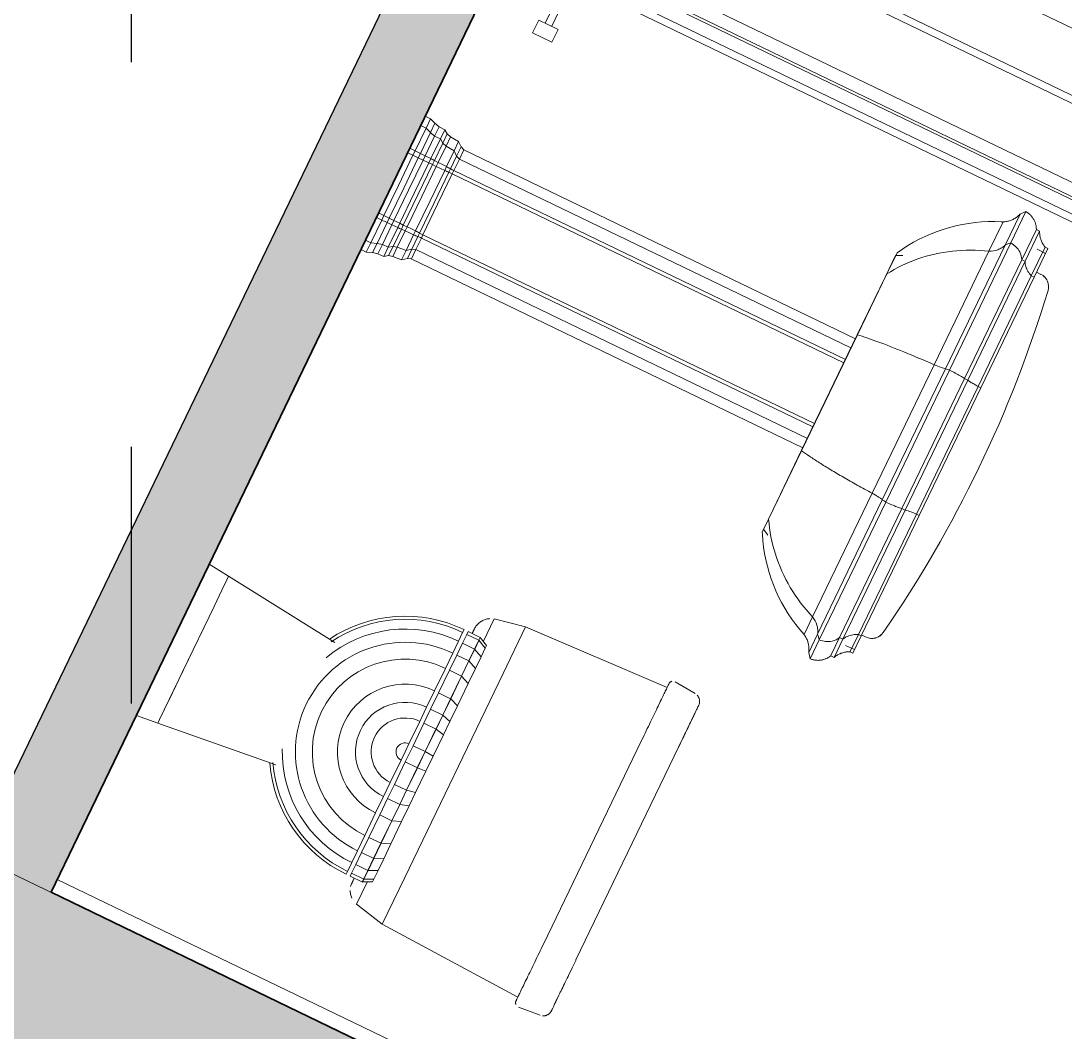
# Model space of a CAD drawing. Header units: millimetres. Extents: x 1373 to 40779, y 1939 to 6439.
# Drawn here: x 4658.96 to 4695.61, y 4779.57 to 4815.05 of the extents above; entities that cross this region are included whole.
import ezdxf

# ---------------------------------------------------------------- set-up
doc = ezdxf.new("R2010")
doc.units = ezdxf.units.MM
doc.linetypes.add('ACAD_ISO03W100', pattern=[30, 12, -18])
doc.linetypes.add('IMPORT-CENTER2', pattern=[112.5, 75, -12.5, 12.5, -12.5])
for name, color, linetype, lineweight in [('A-DETL', 6, 'Continuous', 30), ('A-DETL-GENF', 92, 'Continuous', 18), ('A-DOOR', 31, 'Continuous', 18), ('A-DOOR-FRAM', 31, 'Continuous', 18), ('A-FLOR-FNSH', 192, 'Continuous', 35), ('A-WALL', 20, 'Continuous', 9), ('A-WALL-FNSH', 113, 'Continuous', 18), ('HESAPLAMALAR', 2, 'Continuous', 30), ('P-SANR-FIXT', 6, 'Continuous', 18), ('S-GRID', 252, 'IMPORT-CENTER2', 5)]:
    doc.layers.add(name, color=color, linetype=linetype, lineweight=lineweight)

# ---------------------------------------------------------------- blocks, each defined once
blk = doc.blocks.new('A$C597c1e65')
at = {"linetype": 'ACAD_ISO03W100', "ltscale": 3, "elevation": 20236.31}
blk.add_lwpolyline([(4428.69, 0), (0, 0), (0, 4561.66), (4428.69, 4561.66)], close=True, dxfattribs=at)
blk = doc.blocks.new('_MB_KAPI_CAMLI_B - _m_kapı_100_camlı-V31-Schnitt 1')
at = {"layer": 'A-DOOR-FRAM'}
blk.add_line((-207.15, 8.5), (-207.15, -200), dxfattribs=at)
blk = doc.blocks.new('_MB_KAPI_CAMLI_B - _m_kapı_80_camlı-V34-Schnitt 1')
at = {"layer": 'A-DOOR'}
for p, q in [((-187.65, -184), (-187.65, -4)), ((-185.85, -4), (-185.85, -184)), ((-185.45, -184), (-185.45, -4)), ((-183.65, -184), (-183.65, -4)), ((-173.65, -188.5), (-175.65, -188.5)), ((-175.65, -188.5), (-175.65, -191.5)), ((-173.65, -188.5), (-173.65, -191.5)), ((-175.65, -189.5), (-181.4, -189.5)), ((-181.4, -190.5), (-175.65, -190.5)), ((-175.65, -191.5), (-173.65, -191.5))]:
    blk.add_line(p, q, dxfattribs=at)
at = {"layer": 'A-DOOR-FRAM'}
for p, q in [((-198.65, -200), (-198.65, 8.5)), ((-197.65, -200), (-197.65, 6)), ((-182.65, -101.06), (-182.65, -188.36))]:
    blk.add_line(p, q, dxfattribs=at)
blk = doc.blocks.new('A$C30a75ea0')
at = {"layer": 'A-DETL-GENF'}
h = blk.add_hatch(dxfattribs=at)
h.set_pattern_fill('ANSI33', color=153, style=0)
h.set_pattern_definition([(45, (-27770.17, 3654.365), (-4.490128, 4.490128), []), (45, (-27765.68, 3654.365), (-4.490128, 4.490128), [3.175, -1.5875])])
h.paths.add_polyline_path([(1940.75, 535.19), (1940.75, 2323.19), (2190.75, 2323.19), (2190.75, 2285.19), (2215.75, 2285.19), (2215.75, 2323.19), (2791.04, 2323.19), (2791.04, 2285.19), (2816.04, 2285.19), (2816.04, 2323.19), (2997.07, 2323.19), (2997.07, 2335.19), (2190.75, 2335.19), (1940.75, 2335.19), (1940.75, 2500.19), (1700.75, 2500.19), (1700.75, 2335.19), (601.03, 2335.19), (601.03, 2323.19), (731.03, 2323.19), (731.03, 2285.19), (756.03, 2285.19), (756.03, 2323.19), (1245.75, 2323.19), (1245.75, 2285.19), (1270.75, 2285.19), (1270.75, 2323.19), (1700.75, 2323.19), (1700.75, 2035.19), (630.76, 2035.19), (630.76, 2023.19), (731.03, 2023.19), (731.03, 1985.19), (756.03, 1985.19), (756.03, 2023.19), (1245.75, 2023.19), (1245.75, 1985.19), (1270.75, 1985.19), (1270.75, 2023.19), (1700.75, 2023.19), (1700.75, 1735.19), (630.76, 1735.19), (630.76, 1723.19), (731.03, 1723.19), (731.03, 1685.19), (756.03, 1685.19), (756.03, 1723.19), (1245.75, 1723.19), (1245.75, 1685.19), (1270.75, 1685.19), (1270.75, 1723.19), (1700.75, 1723.19), (1700.75, 1435.19), (630.76, 1435.19), (630.76, 1423.19), (731.03, 1423.19), (731.03, 1385.19), (756.03, 1385.19), (756.03, 1423.19), (1245.75, 1423.19), (1245.75, 1385.19), (1270.75, 1385.19), (1270.75, 1423.19), (1700.75, 1423.19), (1700.75, 1135.19), (630.76, 1135.19), (630.76, 1123.19), (731.03, 1123.19), (731.03, 1085.19), (756.03, 1085.19), (756.03, 1123.19), (1245.75, 1123.19), (1245.75, 1085.19), (1270.75, 1085.19), (1270.75, 1123.19), (1700.75, 1123.19), (1700.75, 835.19), (731.03, 835.19), (731.03, 805.19), (430.71, 805.19), (430.72, 535.19), (430.72, 505.19), (731.03, 505.19), (731.03, 475.19), (1700.75, 475.19), (1700.75, 345.19), (1940.75, 345.19), (1940.75, 475.19), (2816.04, 475.19), (2866.04, 475.19), (2866.04, 535.19), (2816.04, 535.19), (2816.04, 835.19), (2791.9, 835.19), (2190.75, 835.19), (2190.75, 785.19), (2215.75, 785.19), (2215.75, 823.19), (2791.9, 823.19), (2791.9, 535.19)])
h.paths.add_polyline_path([(1915.75, 385.19), (1725.75, 385.19), (1725.75, 535.19), (1725.75, 2485.19), (1915.75, 2485.19), (1915.75, 2035.19), (1915.75, 535.19)], flags=16)
h.paths.add_polyline_path([(1700.75, 535.19), (455.71, 535.19), (455.71, 790.56), (731.03, 790.56), (756.03, 789.56), (756.03, 823.19), (1245.75, 823.19), (1245.75, 785.19), (1270.75, 785.19), (1270.75, 823.19), (1700.75, 823.19)], flags=16)
at = {"layer": 'A-DETL'}
for points in [[(1700.75, 835.19), (1700.75, 1123.19)], [(731.03, 835.19), (1700.75, 835.19)], [(1700.75, 535.19), (455.71, 535.19), (455.71, 790.56), (731.03, 790.56), (756.03, 789.56), (756.03, 823.19), (1245.75, 823.19), (1245.75, 785.19), (1270.75, 785.19), (1270.75, 823.19), (1700.75, 823.19)]]:
    blk.add_lwpolyline(points, dxfattribs=at)
at = {"layer": 'A-FLOR-FNSH', "color": 250}
blk.add_line((1700.75, 835.19), (746.03, 835.19), dxfattribs=at)
at = {"layer": 'A-WALL', "lineweight": 35}
blk.add_line((1700.75, 1123.19), (1700.75, 835.19), dxfattribs=at)
at = {"layer": 'A-WALL-FNSH', "color": 7, "lineweight": 9}
blk.add_line((1698.75, 1123.19), (1698.75, 835.19), dxfattribs=at)
at = {"layer": 'P-SANR-FIXT', "color": 8}
for p, q in [((1562.27, 922.68), (1562.27, 921.98)), ((1618.78, 921.98), (1618.78, 922.68)), ((1557.86, 920.54), (1557.95, 920.63)), ((1557.95, 920.63), (1558.04, 920.73)), ((1558.04, 920.73), (1558.13, 920.83)), ((1558.13, 920.83), (1558.21, 920.93)), ((1558.21, 920.93), (1558.28, 921.04)), ((1558.28, 921.04), (1558.35, 921.15)), ((1558.35, 921.15), (1558.42, 921.26)), ((1558.42, 921.26), (1558.48, 921.38)), ((1558.48, 921.38), (1558.54, 921.49)), ((1558.54, 921.49), (1558.57, 921.55)), ((1558.57, 921.98), (1558.57, 921.55)), ((1563.05, 921.98), (1558.57, 921.98)), ((1558.57, 921.55), (1563.05, 921.55)), ((1559.33, 921.98), (1559.33, 920.67)), ((1580.26, 921.98), (1563.05, 921.98)), ((1563.05, 921.55), (1563.05, 921.98)), ((1563.05, 921.55), (1580.26, 921.55)), ((1600.16, 921.98), (1580.26, 921.98)), ((1580.26, 921.55), (1580.26, 921.98)), ((1580.26, 921.55), (1600.16, 921.55)), ((1618.9, 921.98), (1600.16, 921.98)), ((1600.16, 921.98), (1600.16, 921.55)), ((1600.16, 921.55), (1618.9, 921.55)), ((1621.62, 921.98), (1618.9, 921.98)), ((1618.9, 921.55), (1618.9, 921.98)), ((1618.9, 921.55), (1621.58, 921.55)), ((1621.08, 920.61), (1621.08, 921.98)), ((1621.59, 921.55), (1621.62, 921.55)), ((1621.62, 921.55), (1621.62, 921.98)), ((1621.62, 921.55), (1621.67, 921.43)), ((1621.67, 921.43), (1621.73, 921.32)), ((1621.73, 921.32), (1621.8, 921.2)), ((1621.8, 921.2), (1621.87, 921.09)), ((1621.87, 921.09), (1621.94, 920.98)), ((1621.94, 920.98), (1622.02, 920.88)), ((1622.02, 920.88), (1622.1, 920.78)), ((1622.1, 920.78), (1622.19, 920.68)), ((1622.19, 920.68), (1622.28, 920.58)), ((1556.4, 919.08), (1556.5, 919.14)), ((1556.5, 919.14), (1556.59, 919.2)), ((1556.59, 919.2), (1556.69, 919.26)), ((1556.69, 919.26), (1556.79, 919.32)), ((1556.79, 919.32), (1556.89, 919.37)), ((1556.89, 919.88), (1557.01, 919.93)), ((1556.89, 919.88), (1556.89, 919.37)), ((1556.89, 919.88), (1561.58, 919.88)), ((1556.89, 919.37), (1556.89, 919.37)), ((1556.89, 919.37), (1561.58, 919.37)), ((1557.01, 919.93), (1557.13, 919.99)), ((1557.13, 919.99), (1557.24, 920.06)), ((1557.24, 920.06), (1557.35, 920.13)), ((1557.35, 920.13), (1557.46, 920.2)), ((1557.46, 920.2), (1557.57, 920.28)), ((1557.57, 920.28), (1557.67, 920.36)), ((1557.67, 920.36), (1557.77, 920.45)), ((1557.77, 920.45), (1557.86, 920.54)), ((1561.58, 919.37), (1561.58, 919.88)), ((1561.58, 919.88), (1580.11, 919.88)), ((1561.58, 919.37), (1580.11, 919.37)), ((1580.11, 919.37), (1580.11, 919.88)), ((1580.11, 919.88), (1600.34, 919.88)), ((1580.11, 919.37), (1600.34, 919.37)), ((1600.34, 919.88), (1600.34, 919.37)), ((1600.34, 919.88), (1620.47, 919.88)), ((1600.34, 919.37), (1620.47, 919.37)), ((1620.47, 919.37), (1620.47, 919.88)), ((1620.47, 919.88), (1623.29, 919.88)), ((1620.47, 919.37), (1623.27, 919.37)), ((1622.28, 920.58), (1622.37, 920.49)), ((1622.37, 920.49), (1622.47, 920.4)), ((1622.47, 920.4), (1622.57, 920.32)), ((1622.57, 920.32), (1622.67, 920.24)), ((1622.67, 920.24), (1622.78, 920.16)), ((1622.78, 920.16), (1622.89, 920.09)), ((1622.89, 920.09), (1623, 920.02)), ((1623, 920.02), (1623.12, 919.96)), ((1623.12, 919.96), (1623.23, 919.9)), ((1623.23, 919.9), (1623.29, 919.88)), ((1623.29, 919.37), (1623.29, 919.88)), ((1623.29, 919.37), (1623.4, 919.32)), ((1623.4, 919.32), (1623.5, 919.26)), ((1623.5, 919.26), (1623.59, 919.2)), ((1623.59, 919.2), (1623.69, 919.14)), ((1623.69, 919.14), (1623.78, 919.08)), ((1555.37, 917.61), (1555.41, 917.72)), ((1555.41, 917.72), (1555.45, 917.83)), ((1555.45, 917.83), (1555.49, 917.93)), ((1555.49, 917.93), (1555.54, 918.04)), ((1555.54, 918.04), (1555.59, 918.14)), ((1555.59, 918.14), (1555.65, 918.24)), ((1555.65, 918.24), (1555.71, 918.33)), ((1555.71, 918.33), (1555.77, 918.43)), ((1555.77, 918.43), (1555.84, 918.52)), ((1555.84, 918.52), (1555.91, 918.61)), ((1555.91, 918.61), (1555.98, 918.69)), ((1555.98, 918.69), (1556.06, 918.78)), ((1556.06, 918.78), (1556.14, 918.86)), ((1556.14, 918.86), (1556.23, 918.93)), ((1556.23, 918.93), (1556.31, 919.01)), ((1556.31, 919.01), (1556.4, 919.08)), ((1623.78, 919.08), (1623.87, 919.01)), ((1623.87, 919.01), (1623.96, 918.93)), ((1623.96, 918.93), (1624.04, 918.86)), ((1624.04, 918.86), (1624.12, 918.78)), ((1624.12, 918.78), (1624.2, 918.7)), ((1624.2, 918.7), (1624.28, 918.61)), ((1624.28, 918.61), (1624.35, 918.52)), ((1624.35, 918.52), (1624.42, 918.43)), ((1624.42, 918.43), (1624.48, 918.33)), ((1624.48, 918.33), (1624.54, 918.24)), ((1624.54, 918.24), (1624.59, 918.14)), ((1624.59, 918.14), (1624.65, 918.04)), ((1624.65, 918.04), (1624.69, 917.93)), ((1624.69, 917.93), (1624.74, 917.83)), ((1624.74, 917.83), (1624.78, 917.72)), ((1624.78, 917.72), (1624.81, 917.61)), ((1555.25, 916.94), (1555.26, 917.06)), ((1555.25, 916.94), (1555.94, 916.37)), ((1555.26, 917.06), (1555.28, 917.17)), ((1555.26, 916.94), (1560.14, 916.94)), ((1555.28, 917.17), (1555.29, 917.28)), ((1555.29, 917.28), (1555.32, 917.39)), ((1555.32, 917.39), (1555.34, 917.5)), ((1555.34, 917.5), (1555.37, 917.61)), ((1555.96, 916.36), (1555.94, 916.37)), ((1555.95, 916.37), (1560.74, 916.37)), ((1556.09, 916.32), (1555.96, 916.36)), ((1556.21, 916.27), (1556.09, 916.32)), ((1556.34, 916.22), (1556.21, 916.27)), ((1556.46, 916.16), (1556.34, 916.22)), ((1560.44, 916.65), (1560.14, 916.94)), ((1560.14, 916.94), (1579.96, 916.94)), ((1560.74, 916.37), (1560.44, 916.65)), ((1560.74, 916.37), (1580.02, 916.37)), ((1579.99, 916.65), (1579.96, 916.94)), ((1579.96, 916.94), (1600.51, 916.94)), ((1580.02, 916.37), (1579.99, 916.65)), ((1580.02, 916.37), (1600.44, 916.37)), ((1600.47, 916.65), (1600.44, 916.37)), ((1600.44, 916.37), (1621.35, 916.37)), ((1600.51, 916.94), (1600.47, 916.65)), ((1600.51, 916.94), (1621.99, 916.94)), ((1621.35, 916.37), (1621.67, 916.65)), ((1621.35, 916.37), (1624.24, 916.37)), ((1621.67, 916.65), (1621.99, 916.94)), ((1621.99, 916.94), (1624.93, 916.94)), ((1623.87, 916.23), (1623.75, 916.17)), ((1623.99, 916.28), (1623.87, 916.23)), ((1624.12, 916.33), (1623.99, 916.28)), ((1624.24, 916.37), (1624.12, 916.33)), ((1624.24, 916.37), (1624.93, 916.94)), ((1624.81, 917.61), (1624.84, 917.5)), ((1624.84, 917.5), (1624.87, 917.39)), ((1624.87, 917.39), (1624.89, 917.28)), ((1624.89, 917.28), (1624.91, 917.17)), ((1624.91, 917.17), (1624.92, 917.06)), ((1624.92, 917.06), (1624.93, 916.94)), ((1624.93, 916.94), (1624.93, 916.94)), ((1556.57, 916.1), (1556.46, 916.16)), ((1556.69, 916.03), (1556.57, 916.1)), ((1556.8, 915.96), (1556.69, 916.03)), ((1556.91, 915.89), (1556.8, 915.96)), ((1557.02, 915.81), (1556.91, 915.89)), ((1557.12, 915.73), (1557.02, 915.81)), ((1557.22, 915.64), (1557.12, 915.73)), ((1557.32, 915.55), (1557.22, 915.64)), ((1557.41, 915.45), (1557.32, 915.55)), ((1557.5, 915.35), (1557.41, 915.45)), ((1557.58, 915.25), (1557.5, 915.35)), ((1557.66, 915.14), (1557.58, 915.25)), ((1557.74, 915.03), (1557.66, 915.14)), ((1557.81, 914.92), (1557.74, 915.03)), ((1557.88, 914.81), (1557.81, 914.92)), ((1557.94, 914.69), (1557.88, 914.81)), ((1622.32, 914.83), (1622.26, 914.71)), ((1622.39, 914.94), (1622.32, 914.83)), ((1622.46, 915.05), (1622.39, 914.94)), ((1622.54, 915.16), (1622.46, 915.05)), ((1622.62, 915.27), (1622.54, 915.16)), ((1622.7, 915.37), (1622.62, 915.27)), ((1622.79, 915.47), (1622.7, 915.37)), ((1622.88, 915.56), (1622.79, 915.47)), ((1622.98, 915.65), (1622.88, 915.56)), ((1623.08, 915.74), (1622.98, 915.65)), ((1623.19, 915.82), (1623.08, 915.74)), ((1623.29, 915.9), (1623.19, 915.82)), ((1623.4, 915.98), (1623.29, 915.9)), ((1623.52, 916.05), (1623.4, 915.98)), ((1623.63, 916.11), (1623.52, 916.05)), ((1623.75, 916.17), (1623.63, 916.11)), ((1558.04, 914.45), (1557.94, 914.69)), ((1557.94, 914.69), (1562.5, 914.69)), ((1558.41, 913.61), (1558.04, 914.45)), ((1558.82, 912.79), (1558.41, 913.61)), ((1562.5, 914.69), (1580.2, 914.69)), ((1580.2, 914.69), (1600.23, 914.69)), ((1600.23, 914.69), (1619.49, 914.69)), ((1619.49, 914.69), (1622.14, 914.69)), ((1621.88, 913.85), (1621.48, 913.02)), ((1622.24, 914.69), (1621.88, 913.85)), ((1622.26, 914.71), (1622.24, 914.69)), ((1559.26, 911.99), (1558.82, 912.79)), ((1559.73, 911.2), (1559.26, 911.99)), ((1621.06, 912.21), (1620.59, 911.42)), ((1621.48, 913.02), (1621.06, 912.21)), ((1560.23, 910.44), (1559.73, 911.2)), ((1560.76, 909.69), (1560.23, 910.44)), ((1620.1, 910.65), (1619.58, 909.9)), ((1620.59, 911.42), (1620.1, 910.65)), ((1561.32, 908.97), (1560.76, 909.69)), ((1561.91, 908.27), (1561.32, 908.97)), ((1619.03, 909.17), (1618.44, 908.46)), ((1619.58, 909.9), (1619.03, 909.17)), ((1562.53, 907.59), (1561.91, 908.27)), ((1563.17, 906.94), (1562.53, 907.59)), ((1617.84, 907.78), (1617.2, 907.12)), ((1618.44, 908.46), (1617.84, 907.78)), ((1563.84, 906.31), (1563.17, 906.94)), ((1564.53, 905.72), (1563.84, 906.31)), ((1616.54, 906.49), (1615.85, 905.88)), ((1617.2, 907.12), (1616.54, 906.49)), ((1565.25, 905.15), (1564.53, 905.72)), ((1565.99, 904.61), (1565.25, 905.15)), ((1566.75, 904.1), (1565.99, 904.61)), ((1614.41, 904.76), (1613.65, 904.24)), ((1615.14, 905.3), (1614.41, 904.76)), ((1615.85, 905.88), (1615.14, 905.3)), ((1636.35, 904.52), (1636.07, 901.29)), ((1637.63, 905.68), (1637.62, 905.68)), ((1637.62, 905.68), (1637.62, 905.68)), ((1637.65, 905.68), (1637.63, 905.68)), ((1637.68, 905.68), (1637.65, 905.68)), ((1637.73, 905.68), (1637.68, 905.68)), ((1637.79, 905.68), (1637.73, 905.68)), ((1637.86, 905.68), (1637.79, 905.68)), ((1637.95, 905.68), (1637.86, 905.68)), ((1638.05, 905.68), (1637.95, 905.68)), ((1638.15, 905.68), (1638.05, 905.68)), ((1638.28, 905.68), (1638.15, 905.68)), ((1638.41, 905.68), (1638.28, 905.68)), ((1638.55, 905.68), (1638.41, 905.68)), ((1645.53, 905.68), (1638.55, 905.68)), ((1638.71, 905.68), (1638.55, 905.68)), ((1645.53, 905.68), (1638.55, 905.68)), ((1638.87, 905.68), (1638.71, 905.68)), ((1639.05, 905.68), (1638.87, 905.68)), ((1639.23, 905.68), (1639.05, 905.68)), ((1639.43, 905.68), (1639.23, 905.68)), ((1639.64, 905.68), (1639.43, 905.68)), ((1639.85, 905.68), (1639.64, 905.68)), ((1640.08, 905.68), (1639.85, 905.68)), ((1640.31, 905.68), (1640.08, 905.68)), ((1640.56, 905.68), (1640.31, 905.68)), ((1640.81, 905.68), (1640.56, 905.68)), ((1641.06, 905.68), (1640.81, 905.68)), ((1641.33, 905.68), (1641.06, 905.68)), ((1641.6, 905.68), (1641.33, 905.68)), ((1641.88, 905.68), (1641.6, 905.68)), ((1642.16, 905.68), (1641.88, 905.68)), ((1642.45, 905.68), (1642.16, 905.68)), ((1642.74, 905.68), (1642.45, 905.68)), ((1643.04, 905.68), (1642.74, 905.68)), ((1643.35, 905.68), (1643.04, 905.68)), ((1643.65, 905.68), (1643.35, 905.68)), ((1643.96, 905.68), (1643.65, 905.68)), ((1644.27, 905.68), (1643.96, 905.68)), ((1644.59, 905.68), (1644.27, 905.68)), ((1644.9, 905.68), (1644.59, 905.68)), ((1645.22, 905.68), (1644.9, 905.68)), ((1645.53, 905.68), (1645.22, 905.68)), ((1677.28, 905.68), (1645.53, 905.68)), ((1677.37, 905.68), (1677.28, 905.68)), ((1677.69, 905.68), (1677.37, 905.68)), ((1678, 905.68), (1677.69, 905.68)), ((1678.32, 905.68), (1678, 905.68)), ((1678.63, 905.68), (1678.32, 905.68)), ((1680.35, 905.68), (1678.55, 905.68)), ((1680.35, 905.68), (1678.55, 905.68)), ((1678.94, 905.68), (1678.63, 905.68)), ((1679.25, 905.68), (1678.94, 905.68)), ((1679.55, 905.68), (1679.25, 905.68)), ((1679.85, 905.68), (1679.55, 905.68)), ((1680.15, 905.68), (1679.85, 905.68)), ((1680.44, 905.68), (1680.15, 905.68)), ((1680.73, 905.68), (1680.44, 905.68)), ((1681.01, 905.68), (1680.73, 905.68)), ((1681.29, 905.68), (1681.01, 905.68)), ((1681.56, 905.68), (1681.29, 905.68)), ((1681.82, 905.68), (1681.56, 905.68)), ((1682.08, 905.68), (1681.82, 905.68)), ((1682.33, 905.68), (1682.08, 905.68)), ((1682.57, 905.68), (1682.33, 905.68)), ((1682.8, 905.68), (1682.57, 905.68)), ((1683.02, 905.68), (1682.8, 905.68)), ((1684.27, 905.68), (1682.99, 905.68)), ((1684.27, 905.68), (1682.99, 905.68)), ((1683.24, 905.68), (1683.02, 905.68)), ((1683.44, 905.68), (1683.24, 905.68)), ((1683.63, 905.68), (1683.44, 905.68)), ((1683.82, 905.68), (1683.63, 905.68)), ((1683.99, 905.68), (1683.82, 905.68)), ((1684.15, 905.68), (1683.99, 905.68)), ((1684.31, 905.68), (1684.15, 905.68)), ((1684.45, 905.68), (1684.31, 905.68)), ((1684.58, 905.68), (1684.45, 905.68)), ((1684.69, 905.68), (1684.58, 905.68)), ((1684.8, 905.68), (1684.69, 905.68)), ((1684.89, 905.68), (1684.8, 905.68)), ((1684.97, 905.68), (1684.89, 905.68)), ((1685.04, 905.68), (1684.97, 905.68)), ((1685.1, 905.68), (1685.04, 905.68)), ((1685.14, 905.68), (1685.1, 905.68)), ((1685.17, 905.68), (1685.14, 905.68)), ((1685.19, 905.68), (1685.17, 905.68)), ((1685.2, 905.68), (1685.19, 905.68)), ((1686.75, 901.29), (1686.47, 904.52)), ((1567.53, 903.62), (1566.75, 904.1)), ((1568.32, 903.17), (1567.53, 903.62)), ((1568.77, 903.15), (1568.3, 904.05)), ((1568.32, 903.17), (1571.61, 903.17)), ((1568.77, 903.15), (1572, 903.15)), ((1571.61, 903.17), (1581.09, 903.17)), ((1572, 903.15), (1581.13, 903.15)), ((1581.09, 903.17), (1599.15, 903.17)), ((1581.13, 903.15), (1599.1, 903.15)), ((1581.72, 903.15), (1581.72, 842.12)), ((1583.16, 903.15), (1583.16, 842.12)), ((1584.95, 903.15), (1584.95, 842.12)), ((1585.47, 903.15), (1585.47, 842.12)), ((1594.94, 903.15), (1594.94, 842.12)), ((1595.46, 903.15), (1595.46, 842.12)), ((1597.26, 903.15), (1597.26, 842.12)), ((1598.7, 842.12), (1598.7, 903.15)), ((1599.1, 903.15), (1609.4, 903.15)), ((1599.15, 903.17), (1609.81, 903.17)), ((1609.4, 903.15), (1611.41, 903.15)), ((1609.81, 903.17), (1611.86, 903.17)), ((1611.88, 904.05), (1611.41, 903.15)), ((1612.09, 903.29), (1611.86, 903.17)), ((1612.88, 903.75), (1612.09, 903.29)), ((1613.65, 904.24), (1612.88, 903.75)), ((1636.7, 900.6), (1636.71, 900.6)), ((1636.71, 900.6), (1636.73, 900.6)), ((1636.73, 900.6), (1636.76, 900.6)), ((1636.76, 900.6), (1636.81, 900.6)), ((1636.81, 900.6), (1636.88, 900.6)), ((1636.88, 900.6), (1636.95, 900.6)), ((1636.95, 900.6), (1637.05, 900.6)), ((1637.05, 900.6), (1637.15, 900.6)), ((1637.15, 900.6), (1637.27, 900.6)), ((1637.27, 900.6), (1637.4, 900.6)), ((1637.28, 900.6), (1638.26, 879.01)), ((1637.4, 900.6), (1637.54, 900.6)), ((1637.54, 900.6), (1637.7, 900.6)), ((1637.7, 900.6), (1637.87, 900.6)), ((1637.87, 900.6), (1638.05, 900.6)), ((1638.05, 900.6), (1638.24, 900.6)), ((1638.24, 900.6), (1638.45, 900.6)), ((1638.45, 900.6), (1638.67, 900.6)), ((1638.67, 900.6), (1638.89, 900.6)), ((1638.89, 900.6), (1639.13, 900.6)), ((1639.13, 900.6), (1639.38, 900.6)), ((1640.3, 900.6), (1639.31, 900.6)), ((1639.38, 900.6), (1639.64, 900.6)), ((1639.64, 900.6), (1639.91, 900.6)), ((1639.91, 900.6), (1640.18, 900.6)), ((1640.18, 900.6), (1640.47, 900.6)), ((1640.47, 900.6), (1640.76, 900.6)), ((1640.76, 900.6), (1641.06, 900.6)), ((1641.06, 900.6), (1641.37, 900.6)), ((1641.37, 900.6), (1641.69, 900.6)), ((1641.69, 900.6), (1642.01, 900.6)), ((1642.01, 900.6), (1642.33, 900.6)), ((1642.33, 900.6), (1642.66, 900.6)), ((1642.66, 900.6), (1643, 900.6)), ((1643, 900.6), (1643.34, 900.6)), ((1643.34, 900.6), (1643.69, 900.6)), ((1643.69, 900.6), (1644.03, 900.6)), ((1644.03, 900.6), (1644.38, 900.6)), ((1644.38, 900.6), (1644.73, 900.6)), ((1644.73, 900.6), (1645.08, 900.6)), ((1645.08, 900.6), (1645.44, 900.6)), ((1645.44, 900.6), (1645.53, 900.6)), ((1645.53, 900.6), (1677.28, 900.6)), ((1677.28, 900.6), (1677.64, 900.6)), ((1677.64, 900.6), (1677.99, 900.6)), ((1677.99, 900.6), (1678.34, 900.6)), ((1678.34, 900.6), (1678.69, 900.6)), ((1678.69, 900.6), (1679.04, 900.6)), ((1679.04, 900.6), (1679.38, 900.6)), ((1679.38, 900.6), (1679.72, 900.6)), ((1679.72, 900.6), (1680.06, 900.6)), ((1680.06, 900.6), (1680.39, 900.6)), ((1680.39, 900.6), (1680.72, 900.6)), ((1680.72, 900.6), (1681.05, 900.6)), ((1681.05, 900.6), (1681.36, 900.6)), ((1681.36, 900.6), (1681.67, 900.6)), ((1681.67, 900.6), (1681.97, 900.6)), ((1681.97, 900.6), (1682.27, 900.6)), ((1682.27, 900.6), (1682.56, 900.6)), ((1682.56, 900.6), (1682.84, 900.6)), ((1682.84, 900.6), (1683.11, 900.6)), ((1683.11, 900.6), (1683.37, 900.6)), ((1683.37, 900.6), (1683.62, 900.6)), ((1684.51, 900.6), (1683.51, 900.6)), ((1683.62, 900.6), (1683.86, 900.6)), ((1683.86, 900.6), (1684.09, 900.6)), ((1684.09, 900.6), (1684.31, 900.6)), ((1684.31, 900.6), (1684.52, 900.6)), ((1684.52, 900.6), (1684.72, 900.6)), ((1684.56, 879.01), (1685.54, 900.6)), ((1684.72, 900.6), (1684.9, 900.6)), ((1684.9, 900.6), (1685.07, 900.6)), ((1685.07, 900.6), (1685.23, 900.6)), ((1685.23, 900.6), (1685.38, 900.6)), ((1685.38, 900.6), (1685.52, 900.6)), ((1685.52, 900.6), (1685.64, 900.6)), ((1685.64, 900.6), (1685.74, 900.6)), ((1685.74, 900.6), (1685.84, 900.6)), ((1685.84, 900.6), (1685.92, 900.6)), ((1685.92, 900.6), (1685.99, 900.6)), ((1685.99, 900.6), (1686.04, 900.6)), ((1686.04, 900.6), (1686.08, 900.6)), ((1686.08, 900.6), (1686.1, 900.6)), ((1686.1, 900.6), (1686.11, 900.6)), ((1686.11, 900.6), (1686.12, 900.6)), ((1638.26, 879.01), (1639.17, 874.54)), ((1645.53, 879.01), (1638.26, 879.01)), ((1645.53, 879.01), (1677.28, 879.01)), ((1684.56, 879.01), (1677.28, 879.01)), ((1683.64, 874.54), (1684.56, 879.01)), ((1642.36, 873.91), (1643, 875.2)), ((1642.8, 873.91), (1643.43, 875.2)), ((1643, 875.2), (1643.43, 875.2)), ((1643.43, 875.2), (1644.77, 875.2)), ((1644.17, 873.91), (1644.77, 875.2)), ((1644.77, 875.2), (1646.6, 875.2)), ((1646.02, 873.91), (1646.6, 875.2)), ((1646.6, 875.2), (1648.94, 875.2)), ((1648.39, 873.91), (1648.94, 875.2)), ((1648.94, 875.2), (1652.4, 875.2)), ((1651.91, 873.93), (1652.4, 875.2)), ((1652.4, 875.2), (1654.84, 875.2)), ((1654.45, 873.93), (1654.84, 875.2)), ((1654.84, 875.2), (1656.92, 875.2)), ((1656.65, 873.93), (1656.92, 875.2)), ((1656.92, 875.2), (1660.25, 875.2)), ((1660.14, 873.93), (1660.25, 875.2)), ((1660.25, 875.2), (1662.57, 875.2)), ((1662.68, 873.93), (1662.57, 875.2)), ((1662.57, 875.2), (1665.9, 875.2)), ((1666.16, 873.93), (1665.9, 875.2)), ((1665.9, 875.2), (1667.98, 875.2)), ((1668.36, 873.93), (1667.98, 875.2)), ((1667.98, 875.2), (1670.42, 875.2)), ((1670.9, 873.93), (1670.42, 875.2)), ((1670.42, 875.2), (1673.88, 875.2)), ((1674.43, 873.91), (1673.88, 875.2)), ((1673.88, 875.2), (1676.21, 875.2)), ((1676.8, 873.91), (1676.21, 875.2)), ((1676.21, 875.2), (1678.04, 875.2)), ((1678.65, 873.91), (1678.04, 875.2)), ((1678.04, 875.2), (1679.39, 875.2)), ((1680.02, 873.91), (1679.39, 875.2)), ((1679.39, 875.2), (1679.82, 875.2)), ((1680.46, 873.91), (1679.82, 875.2)), ((1642.63, 874.54), (1639.17, 874.54)), ((1642.36, 873.93), (1642.8, 873.93)), ((1642.36, 872.02), (1642.36, 873.93)), ((1642.8, 873.91), (1642.36, 873.91)), ((1644.17, 873.91), (1642.8, 873.91)), ((1642.8, 872.02), (1642.8, 873.91)), ((1642.81, 873.93), (1644.17, 873.93)), ((1644.17, 873.93), (1646.02, 873.93)), ((1646.02, 873.91), (1644.17, 873.91)), ((1644.17, 872.02), (1644.17, 873.91)), ((1646.02, 873.93), (1648.39, 873.93)), ((1646.02, 872.02), (1646.02, 873.93)), ((1648.39, 873.91), (1646.02, 873.91)), ((1648.39, 873.93), (1651.91, 873.93)), ((1651.91, 873.91), (1648.39, 873.91)), ((1648.39, 872.02), (1648.39, 873.91)), ((1651.91, 873.93), (1654.45, 873.93)), ((1654.45, 873.91), (1651.91, 873.91)), ((1651.91, 872.02), (1651.91, 873.91)), ((1654.45, 873.93), (1656.65, 873.93)), ((1654.45, 872.02), (1654.45, 873.93)), ((1656.65, 873.91), (1654.45, 873.91)), ((1656.65, 873.93), (1660.14, 873.93)), ((1656.65, 872.02), (1656.65, 873.93)), ((1660.14, 873.91), (1656.65, 873.91)), ((1660.14, 873.93), (1662.68, 873.93)), ((1662.68, 873.91), (1660.14, 873.91)), ((1660.14, 872.02), (1660.14, 873.91)), ((1662.68, 873.93), (1666.16, 873.93)), ((1662.68, 872.02), (1662.68, 873.93)), ((1666.17, 873.91), (1662.68, 873.91)), ((1666.17, 873.93), (1668.36, 873.93)), ((1668.37, 873.91), (1666.17, 873.91)), ((1666.17, 872.02), (1666.17, 873.91)), ((1668.37, 873.93), (1670.91, 873.93)), ((1670.91, 873.91), (1668.37, 873.91)), ((1668.37, 872.02), (1668.37, 873.91)), ((1670.91, 873.93), (1674.43, 873.93)), ((1670.91, 872.02), (1670.91, 873.93)), ((1674.43, 873.91), (1670.91, 873.91)), ((1674.43, 873.93), (1676.8, 873.93)), ((1674.43, 872.02), (1674.43, 873.93)), ((1676.8, 873.91), (1674.43, 873.91)), ((1676.8, 873.93), (1678.64, 873.93)), ((1676.8, 872.02), (1676.8, 873.93)), ((1678.65, 873.91), (1676.8, 873.91)), ((1678.65, 873.93), (1680.02, 873.93)), ((1680.02, 873.91), (1678.65, 873.91)), ((1678.65, 872.02), (1678.65, 873.91)), ((1680.02, 873.93), (1680.46, 873.93)), ((1680.02, 872.02), (1680.02, 873.93)), ((1680.46, 873.91), (1680.02, 873.91)), ((1683.64, 874.54), (1680.19, 874.54)), ((1680.46, 872.02), (1680.46, 873.93)), ((1641.63, 872.66), (1641.63, 872.66)), ((1641.63, 872.66), (1641.64, 872.66)), ((1641.64, 872.66), (1641.66, 872.66)), ((1641.66, 872.66), (1641.68, 872.66)), ((1641.68, 872.66), (1641.71, 872.66)), ((1641.71, 872.66), (1641.74, 872.66)), ((1641.74, 872.66), (1641.78, 872.66)), ((1641.78, 872.66), (1641.83, 872.66)), ((1641.83, 872.66), (1641.88, 872.66)), ((1641.88, 872.66), (1641.94, 872.66)), ((1641.94, 872.66), (1642, 872.66)), ((1642, 872.66), (1642.07, 872.66)), ((1642.07, 872.66), (1642.14, 872.66)), ((1642.14, 872.66), (1642.22, 872.66)), ((1642.22, 872.66), (1642.31, 872.66)), ((1680.48, 872.66), (1680.57, 872.66)), ((1680.57, 872.66), (1680.65, 872.66)), ((1680.65, 872.66), (1680.73, 872.66)), ((1680.73, 872.66), (1680.8, 872.66)), ((1680.8, 872.66), (1680.86, 872.66)), ((1680.86, 872.66), (1680.92, 872.66)), ((1680.92, 872.66), (1680.98, 872.66)), ((1680.98, 872.66), (1681.03, 872.66)), ((1681.03, 872.66), (1681.07, 872.66)), ((1681.07, 872.66), (1681.1, 872.66)), ((1681.1, 872.66), (1681.13, 872.66)), ((1681.13, 872.66), (1681.16, 872.66)), ((1681.16, 872.66), (1681.17, 872.66)), ((1681.17, 872.66), (1681.18, 872.66)), ((1681.18, 872.66), (1681.19, 872.66)), ((1642.8, 872.02), (1642.36, 872.02)), ((1642.36, 871.39), (1642.8, 871.39)), ((1644.17, 872.02), (1642.8, 872.02)), ((1642.8, 871.39), (1644.17, 871.39)), ((1646.02, 872.02), (1644.17, 872.02)), ((1644.17, 871.39), (1646.02, 871.39)), ((1648.39, 872.02), (1646.02, 872.02)), ((1646.02, 871.39), (1648.39, 871.39)), ((1651.91, 872.02), (1648.39, 872.02)), ((1648.39, 871.39), (1651.91, 871.39)), ((1654.45, 872.02), (1651.91, 872.02)), ((1651.91, 871.39), (1654.45, 871.39)), ((1656.65, 872.02), (1654.45, 872.02)), ((1654.45, 871.39), (1656.65, 871.39)), ((1660.14, 872.02), (1656.65, 872.02)), ((1656.65, 871.39), (1660.14, 871.39)), ((1662.68, 872.02), (1660.14, 872.02)), ((1660.14, 871.39), (1661.41, 871.39)), ((1661.41, 871.39), (1662.68, 871.39)), ((1666.17, 872.02), (1662.68, 872.02)), ((1662.68, 871.39), (1666.17, 871.39)), ((1668.37, 872.02), (1666.17, 872.02)), ((1666.17, 871.39), (1668.37, 871.39)), ((1670.91, 872.02), (1668.37, 872.02)), ((1668.37, 871.39), (1670.91, 871.39)), ((1674.43, 872.02), (1670.91, 872.02)), ((1670.91, 871.39), (1674.43, 871.39)), ((1676.8, 872.02), (1674.43, 872.02)), ((1674.43, 871.39), (1676.8, 871.39)), ((1678.65, 872.02), (1676.8, 872.02)), ((1676.8, 871.39), (1678.65, 871.39)), ((1680.02, 872.02), (1678.65, 872.02)), ((1678.65, 871.39), (1680.02, 871.39)), ((1680.46, 872.02), (1680.02, 872.02)), ((1680.02, 871.39), (1680.46, 871.39)), ((1651.88, 855.83), (1649.98, 838.37)), ((1672.84, 838.37), (1670.93, 855.83)), ((1581.53, 841.59), (1581, 840.95)), ((1581.72, 842.12), (1581.53, 841.59)), ((1582.97, 841.59), (1581.53, 841.59)), ((1581.74, 842.12), (1583.16, 842.12)), ((1582.43, 840.95), (1582.97, 841.59)), ((1582.97, 841.59), (1583.16, 842.12)), ((1584.93, 841.59), (1582.97, 841.59)), ((1583.16, 842.12), (1584.95, 842.12)), ((1584.93, 841.59), (1585.48, 841.59)), ((1585.47, 842.12), (1584.95, 842.12)), ((1585.47, 842.12), (1590.21, 842.12)), ((1585.47, 842.12), (1585.48, 841.59)), ((1590.21, 841.59), (1585.48, 841.59)), ((1590.21, 842.12), (1594.94, 842.12)), ((1594.94, 841.59), (1590.21, 841.59)), ((1595.46, 842.12), (1594.94, 842.12)), ((1594.94, 842.12), (1594.94, 841.59)), ((1594.94, 841.59), (1595.49, 841.59)), ((1595.46, 842.12), (1597.26, 842.12)), ((1597.45, 841.59), (1595.49, 841.59)), ((1597.26, 842.12), (1598.68, 842.12)), ((1597.45, 841.59), (1597.26, 842.12)), ((1598.89, 841.59), (1597.45, 841.59)), ((1597.98, 840.95), (1597.45, 841.59)), ((1598.89, 841.59), (1598.7, 842.12)), ((1599.42, 840.95), (1598.89, 841.59)), ((1581, 840.95), (1580.88, 839.64)), ((1582.43, 840.95), (1581, 840.95)), ((1582.38, 840.3), (1582.32, 839.64)), ((1582.43, 840.95), (1582.38, 840.3)), ((1584.88, 840.95), (1582.43, 840.95)), ((1584.88, 840.3), (1584.87, 839.64)), ((1584.88, 840.95), (1585.49, 840.95)), ((1584.88, 840.95), (1584.88, 840.3)), ((1590.21, 840.95), (1585.49, 840.95)), ((1585.49, 840.95), (1585.49, 840.3)), ((1585.49, 840.3), (1585.49, 839.64)), ((1594.93, 840.95), (1590.21, 840.95)), ((1594.93, 840.95), (1594.92, 840.3)), ((1594.92, 840.3), (1594.92, 839.64)), ((1594.93, 840.95), (1595.54, 840.95)), ((1597.98, 840.95), (1595.54, 840.95)), ((1595.54, 840.95), (1595.54, 840.3)), ((1595.54, 840.3), (1595.54, 839.64)), ((1599.42, 840.95), (1597.98, 840.95)), ((1597.98, 840.95), (1598.04, 840.3)), ((1598.04, 840.3), (1598.1, 839.64)), ((1599.53, 839.64), (1599.42, 840.95)), ((1580.72, 839.05), (1580.33, 838.49)), ((1580.88, 839.64), (1580.72, 839.05)), ((1582.16, 839.05), (1580.72, 839.05)), ((1582.32, 839.64), (1580.88, 839.64)), ((1581.77, 838.49), (1582.16, 839.05)), ((1582.32, 839.64), (1582.16, 839.05)), ((1584.86, 839.05), (1582.16, 839.05)), ((1584.87, 839.64), (1582.32, 839.64)), ((1584.87, 839.64), (1584.86, 839.05)), ((1584.86, 839.05), (1585.5, 839.05)), ((1584.87, 839.64), (1585.49, 839.64)), ((1590.21, 839.64), (1585.49, 839.64)), ((1585.49, 839.64), (1585.5, 839.05)), ((1590.21, 839.05), (1585.5, 839.05)), ((1585.5, 839.05), (1585.51, 838.49)), ((1594.92, 839.64), (1590.21, 839.64)), ((1594.92, 839.05), (1590.21, 839.05)), ((1594.92, 839.05), (1594.91, 838.49)), ((1594.92, 839.64), (1595.54, 839.64)), ((1594.92, 839.64), (1594.92, 839.05)), ((1594.92, 839.05), (1595.56, 839.05)), ((1598.1, 839.64), (1595.54, 839.64)), ((1595.54, 839.64), (1595.56, 839.05)), ((1598.25, 839.05), (1595.56, 839.05)), ((1599.53, 839.64), (1598.1, 839.64)), ((1598.1, 839.64), (1598.25, 839.05)), ((1599.69, 839.05), (1598.25, 839.05)), ((1598.65, 838.49), (1598.25, 839.05)), ((1599.69, 839.05), (1599.53, 839.64)), ((1600.09, 838.49), (1599.69, 839.05)), ((1580.33, 837.58), (1580.13, 836.85)), ((1580.33, 838.49), (1580.33, 837.58)), ((1581.77, 838.49), (1580.33, 838.49)), ((1581.77, 837.58), (1580.33, 837.58)), ((1581.77, 837.58), (1581.57, 836.85)), ((1584.83, 838.49), (1581.77, 838.49)), ((1581.77, 838.49), (1581.77, 837.58)), ((1584.83, 837.58), (1581.77, 837.58)), ((1584.83, 837.58), (1584.82, 836.85)), ((1584.83, 838.49), (1585.51, 838.49)), ((1584.83, 838.49), (1584.83, 837.58)), ((1584.83, 837.58), (1585.51, 837.58)), ((1590.21, 838.49), (1585.51, 838.49)), ((1585.51, 838.49), (1585.51, 837.58)), ((1590.21, 837.58), (1585.51, 837.58)), ((1585.51, 837.58), (1585.51, 836.85)), ((1594.91, 838.49), (1590.21, 838.49)), ((1594.91, 837.58), (1590.21, 837.58)), ((1594.91, 837.58), (1594.9, 836.85)), ((1594.91, 838.49), (1595.58, 838.49)), ((1594.91, 838.49), (1594.91, 837.58)), ((1594.91, 837.58), (1595.58, 837.58)), ((1598.65, 838.49), (1595.58, 838.49)), ((1595.58, 838.49), (1595.58, 837.58)), ((1598.65, 837.58), (1595.58, 837.58)), ((1595.58, 837.58), (1595.59, 836.85)), ((1600.09, 838.49), (1598.65, 838.49)), ((1598.65, 838.49), (1598.65, 837.58)), ((1600.09, 837.58), (1598.65, 837.58)), ((1598.65, 837.58), (1598.84, 836.85)), ((1600.09, 837.58), (1600.09, 838.49)), ((1600.28, 836.85), (1600.09, 837.58)), ((1649.98, 838.37), (1649.63, 835.19)), ((1649.98, 838.37), (1650.54, 838.37)), ((1650.54, 838.37), (1649.98, 838.37)), ((1650.54, 838.37), (1652.16, 838.37)), ((1652.16, 838.37), (1650.54, 838.37)), ((1652.16, 838.37), (1654.69, 838.37)), ((1654.69, 838.37), (1652.16, 838.37)), ((1654.69, 838.37), (1657.88, 838.37)), ((1657.88, 838.37), (1654.69, 838.37)), ((1657.88, 838.37), (1661.41, 838.37)), ((1661.41, 838.37), (1657.88, 838.37)), ((1661.41, 838.37), (1664.94, 838.37)), ((1672.28, 838.37), (1661.41, 838.37)), ((1664.94, 838.37), (1668.13, 838.37)), ((1668.13, 838.37), (1670.66, 838.37)), ((1670.66, 838.37), (1672.28, 838.37)), ((1672.28, 838.37), (1672.84, 838.37)), ((1672.84, 838.37), (1672.28, 838.37)), ((1673.18, 835.19), (1672.84, 838.37)), ((1580.13, 836.85), (1579.83, 836.01)), ((1579.83, 836.01), (1579.83, 835.19)), ((1581.27, 836.01), (1579.83, 836.01)), ((1581.57, 836.85), (1580.13, 836.85)), ((1581.27, 836.01), (1581.57, 836.85)), ((1584.81, 836.01), (1581.27, 836.01)), ((1581.27, 836.01), (1581.27, 835.19)), ((1584.82, 836.85), (1581.57, 836.85)), ((1584.81, 836.01), (1585.52, 836.01)), ((1584.81, 836.01), (1584.81, 835.19)), ((1584.82, 836.85), (1585.51, 836.85)), ((1590.21, 836.85), (1585.51, 836.85)), ((1585.51, 836.85), (1585.52, 836.01)), ((1590.21, 836.01), (1585.52, 836.01)), ((1585.52, 836.01), (1585.52, 835.19)), ((1594.9, 836.85), (1590.21, 836.85)), ((1594.89, 836.01), (1590.21, 836.01)), ((1594.9, 836.85), (1594.89, 836.01)), ((1594.89, 836.01), (1595.61, 836.01)), ((1594.89, 836.01), (1594.89, 835.19)), ((1594.9, 836.85), (1595.59, 836.85)), ((1598.84, 836.85), (1595.59, 836.85)), ((1599.15, 836.01), (1595.61, 836.01)), ((1595.61, 836.01), (1595.61, 835.19)), ((1600.28, 836.85), (1598.84, 836.85)), ((1599.15, 836.01), (1598.84, 836.85)), ((1600.59, 836.01), (1599.15, 836.01)), ((1599.15, 836.01), (1599.15, 835.19)), ((1600.59, 836.01), (1600.28, 836.85)), ((1600.59, 835.19), (1600.59, 836.01))]:
    blk.add_line(p, q, dxfattribs=at)
for centre, radius, start, end in [((1590.53, 753.93), 172.7, 81.1244, 98.8756), ((1564.17, 922.68), 1.91, 98.8756, 180), ((1564.17, 922.68), 1.9, 139.4378, 166.4793), ((1616.88, 922.68), 1.91, 0, 81.1244), ((1616.88, 922.68), 1.9, 13.5207, 67.6037), ((1661.41, 871.39), 19.05, 180, 239.5183), ((1661.41, 871.39), 18.61, 180, 239.6408), ((1661.41, 871.39), 17.24, 180, 245.7328), ((1661.41, 871.39), 15.39, 180, 0), ((1661.41, 871.39), 13.02, 180, 0), ((1661.41, 871.39), 9.5, 180, 0), ((1661.41, 871.39), 6.96, 180, 0), ((1661.41, 871.39), 4.76, 180, 0), ((1661.41, 871.39), 1.27, 180, 0), ((1661.41, 871.39), 17.24, 294.2672, 0), ((1661.41, 871.39), 18.61, 300.3592, 0), ((1661.41, 871.39), 19.05, 300.4817, 0)]:
    blk.add_arc(centre, radius, start, end, dxfattribs=at)
for centre, major_axis, ratio, start_param, end_param in [((1642.35, 831), (-56.1, 17.31), 0.739942, 0.157372, 0.171821), ((1750.68, 821.04), (-139.35, 99.09), 0.907673, 0.532979, 0.536308), ((2006.17, 790.38), (-410.18, 126.52), 0.739942, 0.238602, 0.240549), ((1174.25, 790.38), (410.18, 126.52), 0.739942, 6.042636, 6.044584), ((1429.74, 821.04), (139.35, 99.09), 0.907673, 5.746878, 5.750206), ((1538.07, 831), (56.1, 17.31), 0.739942, 6.111364, 6.125814), ((1674.87, 824.49), (-86.46, 31.96), 0.79124, 0.242957, 0.25057), ((1505.55, 824.49), (86.46, 31.96), 0.79124, 6.032615, 6.040228), ((1869.52, 806.58), (-239.24, 170.12), 0.907673, 0.554627, 0.557677), ((1310.9, 806.58), (239.24, 170.12), 0.907673, 5.725508, 5.728558)]:
    blk.add_ellipse(centre, major_axis=major_axis, ratio=ratio, start_param=start_param, end_param=end_param, dxfattribs=at)
for points in [[(1561.58, 919.88), (1561.79, 919.99), (1562.2, 920.26), (1562.71, 920.84), (1562.96, 921.31), (1563.05, 921.55)], [(1580.11, 919.88), (1580.13, 919.99), (1580.17, 920.26), (1580.22, 920.84), (1580.25, 921.31), (1580.26, 921.55)], [(1600.16, 921.55), (1600.17, 921.31), (1600.2, 920.84), (1600.26, 920.26), (1600.31, 919.99), (1600.34, 919.88)], [(1620.47, 919.88), (1620.24, 919.99), (1619.8, 920.26), (1619.27, 920.84), (1619.01, 921.31), (1618.9, 921.55)], [(1600.44, 916.37), (1600.41, 916.3), (1600.37, 916.13), (1600.31, 915.75), (1600.26, 915.27), (1600.24, 914.89), (1600.23, 914.69)], [(1571.61, 903.17), (1570.26, 903.99), (1567.71, 906.01), (1564.58, 909.96), (1563.08, 913.06), (1562.5, 914.69)], [(1581.09, 903.17), (1580.97, 904), (1580.72, 906.01), (1580.41, 909.96), (1580.26, 913.06), (1580.2, 914.69)], [(1600.23, 914.69), (1600.19, 913.87), (1600.11, 912.29), (1599.96, 910.05), (1599.79, 907.99), (1599.59, 906.13), (1599.38, 904.5), (1599.22, 903.58), (1599.15, 903.17)], [(1609.81, 903.17), (1611.25, 903.99), (1613.96, 906.01), (1617.28, 909.96), (1618.87, 913.06), (1619.49, 914.69)], [(1681.19, 872.66), (1681.38, 872.66), (1681.57, 872.68), (1681.75, 872.72)], [(1682.26, 872.9), (1682.34, 872.94), (1682.5, 873.02), (1682.74, 873.18), (1682.95, 873.36), (1683.08, 873.49), (1683.13, 873.57)]]:
    blk.add_open_spline(points, degree=3, dxfattribs=at)
for points, knots in [([(1560.14, 916.94), (1560.16, 917.25), (1560.27, 917.86), (1560.74, 918.75), (1561.25, 919.19), (1561.58, 919.37)], [-1, -1, -1, -1, -0.7, -0.4, 0, 0, 0, 0]), ([(1579.96, 916.94), (1579.96, 917.25), (1579.97, 917.86), (1580.02, 918.75), (1580.07, 919.19), (1580.11, 919.37)], [-1, -1, -1, -1, -0.7, -0.4, 0, 0, 0, 0]), ([(1600.34, 919.37), (1600.38, 919.19), (1600.44, 918.75), (1600.49, 917.86), (1600.51, 917.25), (1600.51, 916.94)], [0, 0, 0, 0, 0.4, 0.7, 1, 1, 1, 1]), ([(1621.99, 916.94), (1621.98, 917.25), (1621.85, 917.86), (1621.36, 918.75), (1620.81, 919.19), (1620.47, 919.37)], [-1, -1, -1, -1, -0.7, -0.4, 0, 0, 0, 0]), ([(1562.5, 914.69), (1562.32, 915.09), (1561.95, 915.62), (1561.3, 916.13), (1560.93, 916.3), (1560.74, 916.37)], [-1, -1, -1, -1, -0.5, -0.25, 0, 0, 0, 0]), ([(1580.2, 914.69), (1580.18, 915.09), (1580.14, 915.62), (1580.08, 916.13), (1580.04, 916.3), (1580.02, 916.37)], [-1, -1, -1, -1, -0.5, -0.25, 0, 0, 0, 0]), ([(1619.49, 914.69), (1619.68, 915.09), (1620.07, 915.62), (1620.77, 916.13), (1621.15, 916.3), (1621.35, 916.37)], [-1, -1, -1, -1, -0.5, -0.25, 0, 0, 0, 0]), ([(1637.62, 905.68), (1637.51, 905.68), (1637.35, 905.66), (1637.15, 905.59), (1637.01, 905.53), (1636.88, 905.45), (1636.76, 905.35), (1636.65, 905.23), (1636.57, 905.13), (1636.51, 905.04), (1636.47, 904.96), (1636.45, 904.91), (1636.44, 904.87)], [0, 0, 0, 0, 0.1666667, 0.25, 0.3333333, 0.4166667, 0.5, 0.5833333, 0.6666667, 0.7083333, 0.75, 0.8050375, 0.8050375, 0.8050375, 0.8050375]), ([(1686.38, 904.87), (1686.36, 904.91), (1686.34, 904.96), (1686.3, 905.04), (1686.25, 905.13), (1686.17, 905.23), (1686.06, 905.35), (1685.93, 905.45), (1685.8, 905.53), (1685.67, 905.59), (1685.47, 905.66), (1685.31, 905.68), (1685.2, 905.68)], [-0.8050375, -0.8050375, -0.8050375, -0.8050375, -0.75, -0.7083333, -0.6666667, -0.5833333, -0.5, -0.4166667, -0.3333333, -0.25, -0.1666667, 0, 0, 0, 0]), ([(1636.23, 900.8), (1636.24, 900.8), (1636.26, 900.78), (1636.29, 900.75), (1636.33, 900.72), (1636.39, 900.68), (1636.45, 900.65), (1636.51, 900.63), (1636.59, 900.6), (1636.66, 900.6), (1636.7, 900.6)], [0.5, 0.5, 0.5, 0.5, 0.53125, 0.5625, 0.625, 0.6875, 0.75, 0.8125, 0.875, 1, 1, 1, 1]), ([(1686.12, 900.6), (1686.16, 900.6), (1686.23, 900.6), (1686.31, 900.63), (1686.37, 900.65), (1686.43, 900.68), (1686.49, 900.72), (1686.53, 900.75), (1686.56, 900.78), (1686.58, 900.8), (1686.58, 900.8)], [-1, -1, -1, -1, -0.875, -0.8125, -0.75, -0.6875, -0.625, -0.5625, -0.53125, -0.5, -0.5, -0.5, -0.5]), ([(1639.39, 874), (1639.43, 873.93), (1639.52, 873.78), (1639.68, 873.56), (1639.87, 873.36), (1640.08, 873.18), (1640.31, 873.02), (1640.55, 872.89), (1640.81, 872.79), (1641.17, 872.69), (1641.44, 872.66), (1641.63, 872.66)], [0.1752548, 0.1752548, 0.1752548, 0.1752548, 0.25, 0.3333333, 0.4166667, 0.5, 0.5833333, 0.6666667, 0.75, 0.8333333, 1, 1, 1, 1])]:
    blk.add_open_spline(points, degree=3, knots=knots, dxfattribs=at)
at = {"layer": 'S-GRID', "lineweight": 18}
blk.add_line((1700.75, 0), (1700.75, 3015.89), dxfattribs=at)
at = {"layer": 'A-DOOR'}
for name in ['_MB_KAPI_CAMLI_B - _m_kapı_100_camlı-V31-Schnitt 1', '_MB_KAPI_CAMLI_B - _m_kapı_80_camlı-V34-Schnitt 1']:
    blk.add_blockref(name, (1736.4, 1035.19), dxfattribs=at)

msp = doc.modelspace()

# ---------------------------------------------------------------- block references
at = {"color": 4, "xscale": 0.25, "yscale": 0.25, "zscale": 0.25}
msp.add_blockref('A$C597c1e65', (3555.659, 4469.692), dxfattribs=at)
at = {"layer": 'HESAPLAMALAR', "color": 4, "xscale": 0.2499999999999999, "yscale": 0.2499999999999999, "zscale": 0.2499999999999999, "rotation": 244.2513197565932}
msp.add_blockref('A$C30a75ea0', (4656.664, 5258.154), dxfattribs=at)

doc.saveas('drawing.dxf')
